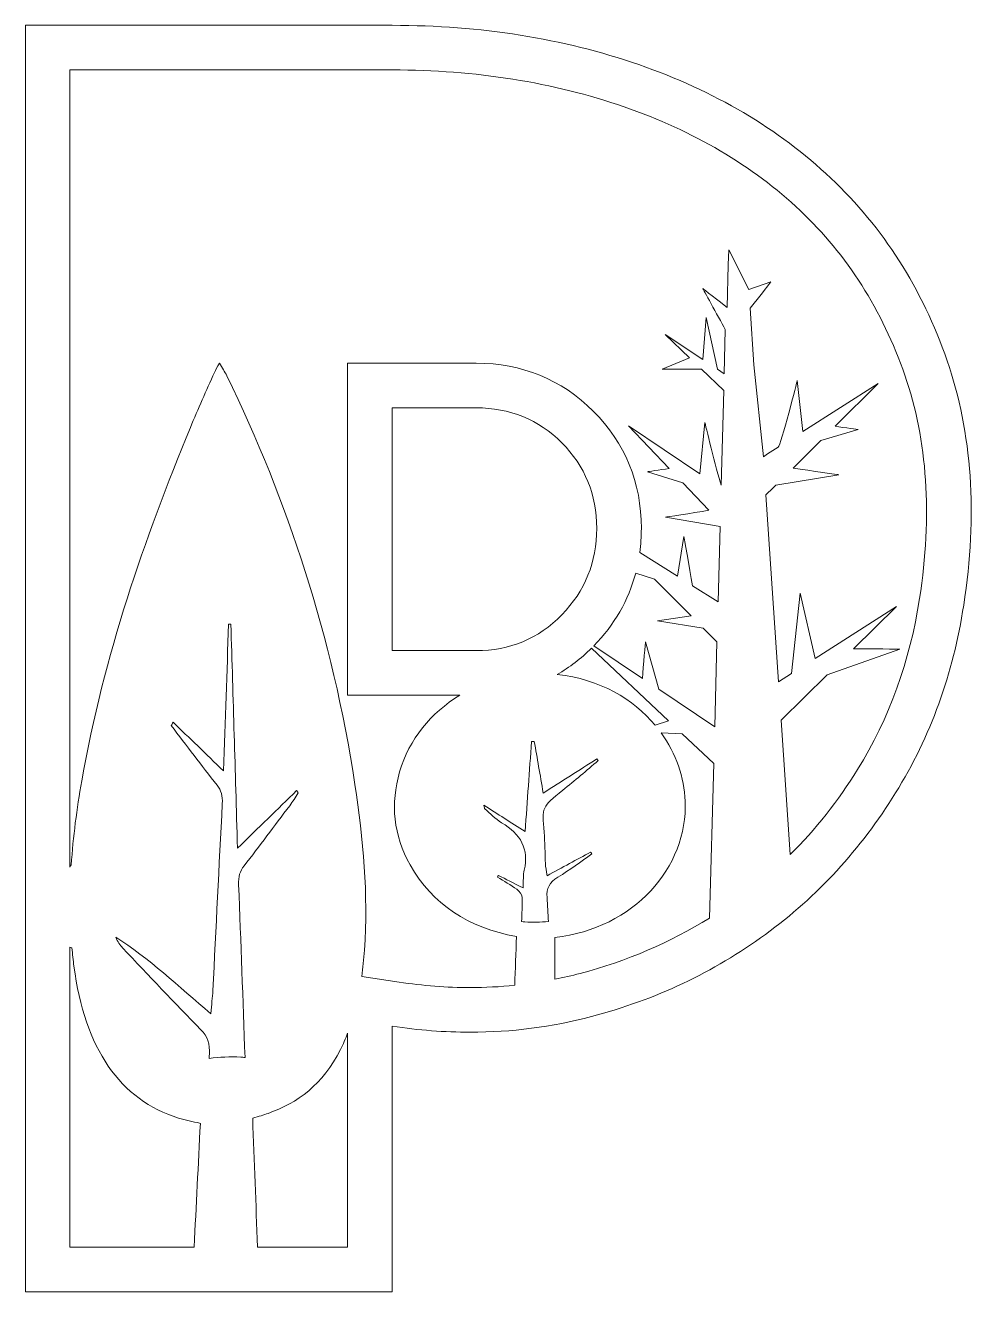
# Model space of a CAD drawing. Header units: millimetres. Extents: x 40 to 178, y -117 to -19.
# Drawn here: x 40.3 to 104.3, y -113.9 to -28.8 of the extents above; entities that cross this region are included whole.
import ezdxf

# ---------------------------------------------------------------- set-up
doc = ezdxf.new("R2010")
doc.units = ezdxf.units.MM
doc.header["$MEASUREMENT"] = 0
doc.layers.add('Layer 2', color=7, linetype='Continuous')

msp = doc.modelspace()

# ---------------------------------------------------------------- linework, layer by layer
at = {"layer": 'Layer 2', "lineweight": 0}
for points, knots in [([(102.212, -51.34), (100.528, -46.487), (97.925, -42.396), (94.401, -39.067), (90.878, -35.74), (86.572, -33.195), (81.483, -31.433), (76.392, -29.671), (70.872, -28.791), (64.922, -28.791), (64.922, -28.791), (40.258, -28.791), (40.258, -28.791), (40.258, -28.791), (40.258, -113.94), (40.258, -113.94), (40.258, -113.94), (64.922, -113.94), (64.922, -113.94), (64.922, -113.94), (64.922, -96.088), (64.922, -96.088), (66.691, -96.358), (68.438, -96.493), (70.162, -96.493), (72.938, -96.493), (75.654, -96.143), (78.311, -95.442), (82.616, -94.307), (86.512, -92.467), (89.997, -89.922), (93.48, -87.378), (96.397, -84.207), (98.747, -80.408), (101.096, -76.612), (102.623, -72.404), (103.327, -67.783), (104.267, -61.676), (103.895, -56.196), (102.212, -51.34)], [0, 0, 0, 0, 1, 1, 1, 2, 2, 2, 3, 3, 3, 4, 4, 4, 5, 5, 5, 6, 6, 6, 7, 7, 7, 8, 8, 8, 9, 9, 9, 10, 10, 10, 11, 11, 11, 12, 12, 12, 13, 13, 13, 13]), ([(100.361, -67.331), (99.722, -71.527), (98.321, -75.396), (96.195, -78.83), (94.888, -80.945), (93.372, -82.856), (91.67, -84.552), (91.67, -84.552), (91.06, -75.516), (91.06, -75.516), (91.06, -75.516), (94.142, -72.472), (94.142, -72.472), (94.142, -72.472), (99.028, -70.748), (99.028, -70.748), (99.028, -70.748), (97.024, -70.702), (95.924, -70.712), (95.924, -70.712), (98.813, -67.859), (98.813, -67.859), (98.813, -67.859), (93.338, -71.37), (93.338, -71.37), (93.338, -71.37), (92.345, -66.979), (92.345, -66.979), (92.345, -66.979), (91.763, -72.38), (91.763, -72.38), (91.763, -72.38), (90.886, -72.943), (90.886, -72.943), (90.886, -72.943), (90.036, -60.368), (90.036, -60.368), (90.036, -60.368), (90.516, -59.891), (90.516, -59.891), (90.516, -59.891), (90.701, -59.708), (90.701, -59.708), (90.701, -59.708), (94.946, -59.016), (94.946, -59.016), (94.946, -59.016), (93.075, -58.748), (91.859, -58.557), (91.859, -58.557), (93.724, -56.705), (93.724, -56.705), (93.724, -56.705), (96.227, -55.967), (96.227, -55.967), (96.227, -55.967), (95.363, -55.842), (94.681, -55.754), (94.681, -55.754), (97.582, -52.873), (97.582, -52.873), (97.582, -52.873), (92.514, -56.105), (92.514, -56.105), (92.514, -56.105), (92.145, -52.664), (92.145, -52.664), (92.145, -52.664), (91.048, -57.039), (90.854, -57.163), (90.854, -57.163), (90.147, -57.614), (90.147, -57.614), (90.147, -57.614), (89.863, -57.795), (89.863, -57.795), (89.863, -57.795), (89.224, -51.621), (89.224, -51.621), (89.224, -51.621), (88.967, -47.818), (88.967, -47.818), (88.967, -47.818), (89.706, -46.88), (89.706, -46.88), (89.706, -46.88), (90.365, -46.042), (90.365, -46.042), (90.365, -46.042), (88.881, -46.551), (88.881, -46.551), (88.881, -46.551), (87.535, -43.89), (87.535, -43.89), (87.535, -43.89), (87.509, -44.9), (87.509, -44.9), (87.509, -44.9), (87.433, -47.759), (87.433, -47.759), (86.951, -47.393), (85.795, -46.484), (85.795, -46.484), (85.795, -46.484), (86.783, -48.31), (87.306, -49.238), (87.306, -49.238), (87.227, -52.217), (87.227, -52.217), (87.227, -52.217), (86.77, -51.914), (86.77, -51.914), (86.77, -51.914), (86.022, -48.428), (86.022, -48.428), (86.022, -48.428), (85.795, -51.266), (85.795, -51.266), (85.795, -51.266), (83.256, -49.58), (83.256, -49.58), (83.256, -49.58), (84.903, -51.151), (84.903, -51.151), (84.903, -51.151), (84.903, -51.151), (84.903, -51.151), (84.903, -51.151), (83.061, -51.914), (83.061, -51.914), (83.061, -51.914), (85.704, -51.914), (85.704, -51.914), (85.704, -51.914), (87.197, -53.338), (87.197, -53.338), (87.197, -53.338), (87.028, -59.704), (87.028, -59.704), (86.693, -58.703), (85.935, -55.504), (85.935, -55.504), (85.935, -55.504), (85.586, -58.945), (85.586, -58.945), (85.586, -58.945), (80.795, -55.713), (80.795, -55.713), (80.795, -55.713), (83.537, -58.594), (83.537, -58.594), (82.893, -58.682), (82.076, -58.807), (82.076, -58.807), (82.076, -58.807), (84.442, -59.545), (84.442, -59.545), (84.442, -59.545), (86.205, -61.398), (86.205, -61.398), (85.056, -61.588), (83.286, -61.857), (83.286, -61.857), (83.286, -61.857), (86.954, -62.488), (86.954, -62.488), (86.954, -62.488), (86.819, -67.559), (86.819, -67.559), (86.819, -67.559), (85.099, -66.472), (85.099, -66.472), (84.895, -65.256), (84.521, -63.167), (84.521, -63.167), (84.521, -63.167), (84.091, -65.835), (84.091, -65.835), (84.091, -65.835), (81.557, -64.234), (81.557, -64.234), (81.627, -63.708), (81.663, -63.168), (81.663, -62.615), (81.663, -59.534), (80.578, -56.884), (78.434, -54.737), (76.291, -52.597), (73.642, -51.511), (70.56, -51.511), (70.56, -51.511), (61.922, -51.511), (61.922, -51.511), (61.922, -51.511), (61.922, -73.837), (61.922, -73.837), (61.922, -73.837), (69.458, -73.837), (69.458, -73.837), (67.526, -75.008), (66.053, -76.804), (65.418, -78.979), (64.788, -81.137), (65.003, -83.252), (66.121, -85.246), (67.613, -87.904), (70.04, -89.467), (73.274, -90.069), (73.233, -91.169), (73.193, -92.251), (73.153, -93.337), (72.162, -93.439), (71.164, -93.493), (70.162, -93.493), (68.597, -93.493), (66.987, -93.368), (65.374, -93.122), (65.374, -93.122), (62.87, -92.741), (62.87, -92.741), (62.949, -92.164), (63.007, -91.579), (63.049, -90.986), (63.315, -87.215), (62.97, -83.505), (62.412, -79.832), (60.897, -69.864), (57.896, -60.778), (53.799, -52.355), (53.664, -52.077), (53.494, -51.832), (53.305, -51.511), (53.153, -51.785), (53.045, -51.946), (52.964, -52.13), (52.422, -53.359), (51.865, -54.578), (51.351, -55.829), (48.253, -63.362), (45.541, -71.126), (44.047, -79.6), (43.717, -81.474), (43.468, -83.355), (43.344, -85.247), (43.315, -85.292), (43.287, -85.338), (43.258, -85.385), (43.258, -85.385), (43.258, -31.791), (43.258, -31.791), (43.258, -31.791), (64.922, -31.791), (64.922, -31.791), (70.509, -31.791), (75.751, -32.624), (80.501, -34.268), (85.162, -35.882), (89.146, -38.23), (92.341, -41.248), (95.493, -44.226), (97.861, -47.953), (99.377, -52.323), (100.891, -56.69), (101.222, -61.738), (100.361, -67.331)], [0, 0, 0, 0, 1, 1, 1, 2, 2, 2, 3, 3, 3, 4, 4, 4, 5, 5, 5, 6, 6, 6, 7, 7, 7, 8, 8, 8, 9, 9, 9, 10, 10, 10, 11, 11, 11, 12, 12, 12, 13, 13, 13, 14, 14, 14, 15, 15, 15, 16, 16, 16, 17, 17, 17, 18, 18, 18, 19, 19, 19, 20, 20, 20, 21, 21, 21, 22, 22, 22, 23, 23, 23, 24, 24, 24, 25, 25, 25, 26, 26, 26, 27, 27, 27, 28, 28, 28, 29, 29, 29, 30, 30, 30, 31, 31, 31, 32, 32, 32, 33, 33, 33, 34, 34, 34, 35, 35, 35, 36, 36, 36, 37, 37, 37, 38, 38, 38, 39, 39, 39, 40, 40, 40, 41, 41, 41, 42, 42, 42, 43, 43, 43, 44, 44, 44, 45, 45, 45, 46, 46, 46, 47, 47, 47, 48, 48, 48, 49, 49, 49, 50, 50, 50, 51, 51, 51, 52, 52, 52, 53, 53, 53, 54, 54, 54, 55, 55, 55, 56, 56, 56, 57, 57, 57, 58, 58, 58, 59, 59, 59, 60, 60, 60, 61, 61, 61, 62, 62, 62, 63, 63, 63, 64, 64, 64, 65, 65, 65, 66, 66, 66, 67, 67, 67, 68, 68, 68, 69, 69, 69, 70, 70, 70, 71, 71, 71, 72, 72, 72, 73, 73, 73, 74, 74, 74, 75, 75, 75, 76, 76, 76, 77, 77, 77, 78, 78, 78, 79, 79, 79, 80, 80, 80, 81, 81, 81, 82, 82, 82, 83, 83, 83, 84, 84, 84, 85, 85, 85, 86, 86, 86, 87, 87, 87, 88, 88, 88, 88]), ([(76.315, -68.429), (74.747, -70.035), (72.829, -70.837), (70.56, -70.837), (70.56, -70.837), (64.922, -70.837), (64.922, -70.837), (64.922, -70.837), (64.922, -54.511), (64.922, -54.511), (64.922, -54.511), (70.56, -54.511), (70.56, -54.511), (72.829, -54.511), (74.747, -55.295), (76.315, -56.86), (77.879, -58.428), (78.663, -60.345), (78.663, -62.615), (78.663, -64.887), (77.879, -66.825), (76.315, -68.429)], [0, 0, 0, 0, 1, 1, 1, 2, 2, 2, 3, 3, 3, 4, 4, 4, 5, 5, 5, 6, 6, 6, 7, 7, 7, 7]), ([(86.595, -75.959), (86.595, -75.959), (82.831, -73.437), (82.831, -73.437), (82.831, -73.437), (81.94, -70.24), (81.94, -70.24), (81.94, -70.24), (81.781, -71.857), (81.737, -72.704), (81.737, -72.704), (78.47, -70.515), (78.47, -70.515), (79.861, -69.087), (80.799, -67.449), (81.281, -65.626), (81.281, -65.626), (82.541, -66.031), (82.541, -66.031), (82.541, -66.031), (85.001, -68.496), (85.001, -68.496), (85.001, -68.496), (82.741, -68.842), (82.741, -68.842), (82.741, -68.842), (85.825, -69.322), (85.825, -69.322), (85.825, -69.322), (86.747, -70.246), (86.747, -70.246), (86.747, -70.246), (86.595, -75.959), (86.595, -75.959)], [0, 0, 0, 0, 1, 1, 1, 2, 2, 2, 3, 3, 3, 4, 4, 4, 5, 5, 5, 6, 6, 6, 7, 7, 7, 8, 8, 8, 9, 9, 9, 10, 10, 10, 11, 11, 11, 11]), ([(54.744, -98.162), (54.023, -98.122), (53.317, -98.166), (52.612, -98.26), (52.617, -98.174), (52.621, -98.088), (52.626, -98.002), (52.668, -97.256), (52.522, -96.788), (52.063, -96.326), (50.286, -94.536), (48.549, -92.67), (46.8, -90.826), (46.62, -90.636), (46.461, -90.406), (46.33, -90.113), (48.556, -91.48), (50.543, -93.421), (52.719, -95.249), (52.778, -94.614), (52.838, -94.151), (52.861, -93.685), (53.074, -89.5), (53.272, -85.315), (53.499, -81.132), (53.529, -80.589), (53.424, -80.24), (53.142, -79.881), (52.104, -78.564), (51.089, -77.214), (50.065, -75.876), (50.107, -75.802), (50.149, -75.727), (50.191, -75.653), (51.282, -76.705), (52.374, -77.757), (53.586, -78.926), (53.7, -75.514), (53.809, -72.282), (53.917, -69.051), (53.969, -69.053), (54.022, -69.056), (54.074, -69.059), (54.148, -71.541), (54.223, -74.023), (54.297, -76.505), (54.369, -78.962), (54.44, -81.418), (54.519, -84.126), (55.927, -82.749), (57.21, -81.495), (58.493, -80.242), (58.529, -80.294), (58.565, -80.346), (58.601, -80.399), (58.41, -80.689), (58.229, -80.994), (58.025, -81.266), (57.008, -82.621), (55.992, -83.979), (54.958, -85.309), (54.678, -85.669), (54.574, -86.031), (54.595, -86.567), (54.744, -90.443), (54.884, -94.321), (55.024, -98.198), (54.932, -98.181), (54.839, -98.167), (54.744, -98.162)], [0, 0, 0, 0, 1, 1, 1, 2, 2, 2, 3, 3, 3, 4, 4, 4, 5, 5, 5, 6, 6, 6, 7, 7, 7, 8, 8, 8, 9, 9, 9, 10, 10, 10, 11, 11, 11, 12, 12, 12, 13, 13, 13, 14, 14, 14, 15, 15, 15, 16, 16, 16, 17, 17, 17, 18, 18, 18, 19, 19, 19, 20, 20, 20, 21, 21, 21, 22, 22, 22, 23, 23, 23, 23]), ([(78.316, -70.667), (78.316, -70.667), (83.491, -75.559), (83.491, -75.559), (83.491, -75.559), (82.591, -75.851), (82.591, -75.851), (81.117, -74.086), (78.881, -72.757), (76.013, -72.435), (76.834, -71.964), (77.602, -71.374), (78.316, -70.667)], [0, 0, 0, 0, 1, 1, 1, 2, 2, 2, 3, 3, 3, 4, 4, 4, 4]), ([(86.253, -88.817), (83.593, -90.462), (80.677, -91.716), (77.546, -92.541), (76.987, -92.689), (76.422, -92.818), (75.853, -92.931), (75.853, -92.931), (75.853, -90.118), (75.853, -90.118), (81.18, -89.527), (84.773, -85.417), (84.611, -80.953), (84.554, -79.371), (83.994, -77.763), (82.994, -76.371), (82.994, -76.371), (84.414, -76.431), (84.414, -76.431), (84.414, -76.431), (86.529, -78.431), (86.529, -78.431), (86.529, -78.431), (86.253, -88.817), (86.253, -88.817)], [0, 0, 0, 0, 1, 1, 1, 2, 2, 2, 3, 3, 3, 4, 4, 4, 5, 5, 5, 6, 6, 6, 7, 7, 7, 8, 8, 8, 8]), ([(75.322, -87.444), (75.357, -87.977), (75.386, -88.509), (75.413, -89.042), (74.888, -89.103), (74.358, -89.112), (73.83, -89.072), (73.758, -89.067), (73.687, -89.059), (73.616, -89.052), (73.638, -88.521), (73.657, -87.989), (73.66, -87.458), (73.66, -87.264), (73.479, -87.017), (73.301, -86.886), (72.889, -86.583), (72.427, -86.335), (71.986, -86.066), (72.009, -86.026), (72.033, -85.987), (72.056, -85.948), (72.56, -86.203), (73.064, -86.458), (73.713, -86.786), (73.74, -86.307), (73.708, -85.936), (73.791, -85.588), (74.125, -84.183), (73.553, -83.173), (72.267, -82.408), (71.846, -82.157), (71.51, -81.786), (71.139, -81.467), (71.114, -81.445), (71.12, -81.394), (71.081, -81.232), (72.015, -81.83), (72.867, -82.377), (73.848, -83.007), (74, -80.893), (74.142, -78.924), (74.283, -76.955), (74.345, -76.953), (74.407, -76.952), (74.469, -76.95), (74.662, -78.063), (74.854, -79.175), (75.069, -80.416), (76.328, -79.613), (77.498, -78.867), (78.668, -78.121), (78.701, -78.158), (78.734, -78.194), (78.767, -78.231), (77.972, -78.897), (77.189, -79.576), (76.379, -80.227), (74.968, -81.361), (74.974, -81.353), (75.126, -83.038), (75.19, -83.743), (75.18, -84.454), (75.215, -85.161), (75.227, -85.394), (75.275, -85.625), (75.322, -85.969), (76.371, -85.402), (77.313, -84.891), (78.256, -84.381), (78.285, -84.419), (78.314, -84.457), (78.343, -84.495), (77.584, -85.025), (76.852, -85.593), (76.057, -86.073), (75.48, -86.421), (75.281, -86.818), (75.322, -87.444)], [0, 0, 0, 0, 1, 1, 1, 2, 2, 2, 3, 3, 3, 4, 4, 4, 5, 5, 5, 6, 6, 6, 7, 7, 7, 8, 8, 8, 9, 9, 9, 10, 10, 10, 11, 11, 11, 12, 12, 12, 13, 13, 13, 14, 14, 14, 15, 15, 15, 16, 16, 16, 17, 17, 17, 18, 18, 18, 19, 19, 19, 20, 20, 20, 21, 21, 21, 22, 22, 22, 23, 23, 23, 24, 24, 24, 25, 25, 25, 26, 26, 26, 26]), ([(51.605, -110.94), (51.605, -110.94), (43.258, -110.94), (43.258, -110.94), (43.258, -110.94), (43.258, -90.782), (43.258, -90.782), (43.303, -90.801), (43.348, -90.817), (43.394, -90.831), (43.43, -91.239), (43.473, -91.648), (43.525, -92.058), (44.235, -97.559), (46.629, -101.068), (50.555, -102.263), (51.023, -102.405), (51.499, -102.494), (52.023, -102.621), (51.883, -105.413), (51.744, -108.166), (51.605, -110.94)], [0, 0, 0, 0, 1, 1, 1, 2, 2, 2, 3, 3, 3, 4, 4, 4, 5, 5, 5, 6, 6, 6, 7, 7, 7, 7]), ([(61.922, -110.94), (61.922, -110.94), (55.864, -110.94), (55.864, -110.94), (55.755, -108.043), (55.648, -105.181), (55.539, -102.28), (55.956, -102.149), (56.272, -102.059), (56.584, -101.949), (58.546, -101.257), (60.26, -100.009), (61.444, -97.651), (61.623, -97.295), (61.778, -96.927), (61.922, -96.554), (61.922, -96.554), (61.922, -110.94), (61.922, -110.94)], [0, 0, 0, 0, 1, 1, 1, 2, 2, 2, 3, 3, 3, 4, 4, 4, 5, 5, 5, 6, 6, 6, 6])]:
    msp.add_open_spline(points, degree=3, knots=knots, dxfattribs=at)

doc.saveas('drawing.dxf')
